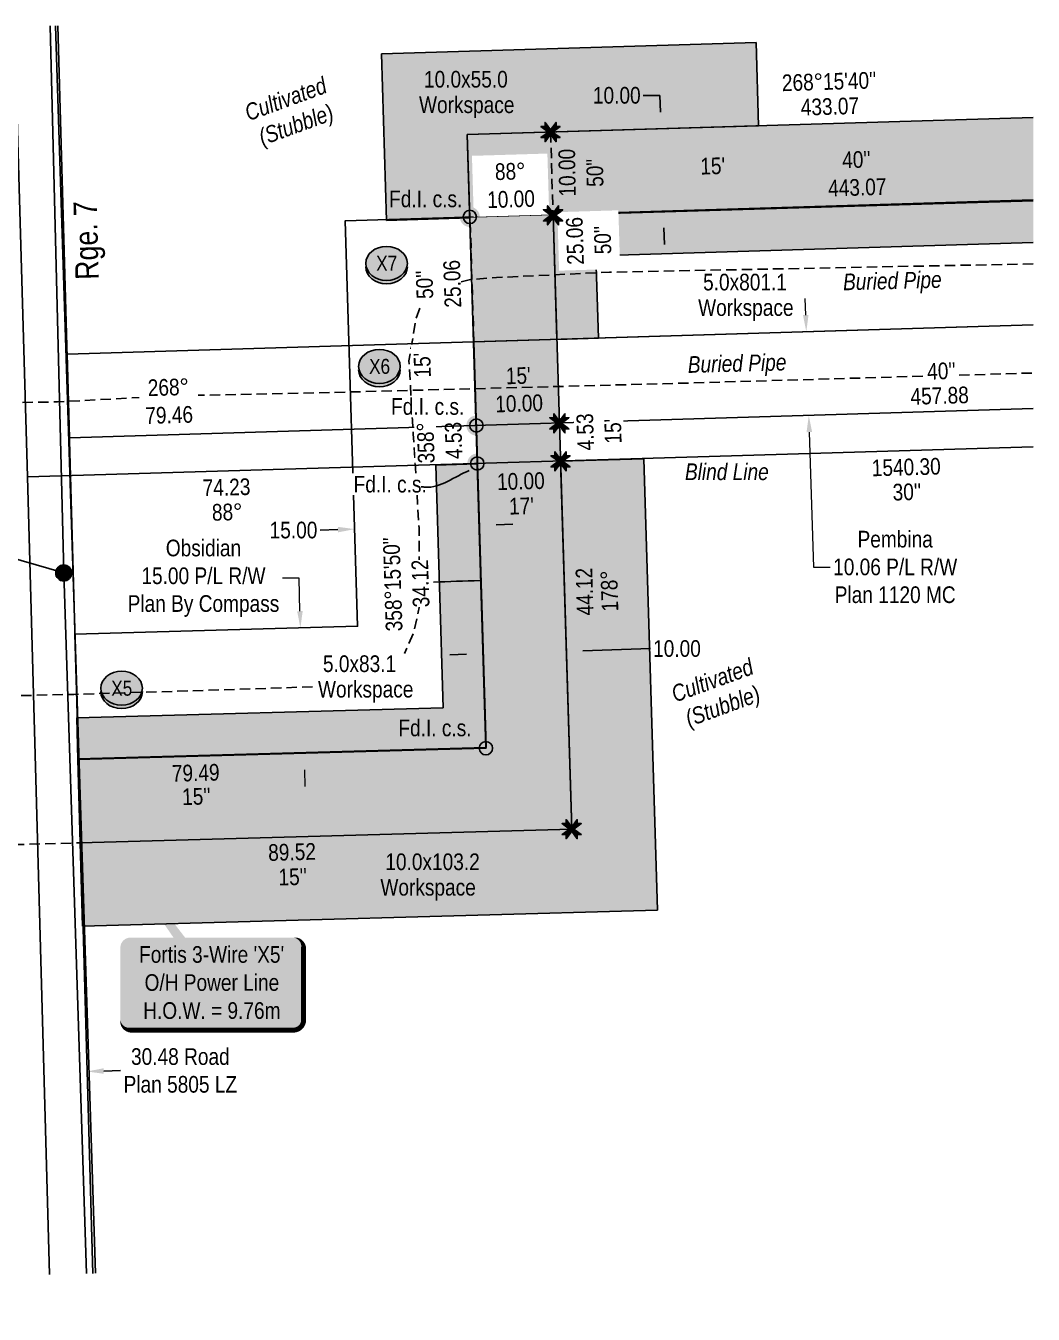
# Model space of a CAD drawing. Extents: x 628501 to 635392, y 5905924 to 5910752.
# Drawn here: x 629441 to 630046, y 5906166 to 5906939 of the extents above; entities that cross this region are included whole.
import ezdxf
from ezdxf.enums import TextEntityAlignment as Align

# ---------------------------------------------------------------- set-up
doc = ezdxf.new("R2010")
doc.units = 0
doc.header["$LTSCALE"] = 5
doc.header["$PDSIZE"] = 0.5
for name, pattern in [('foc-TRAV', [1.875, 1.25, -0.625]), ('POWERLINE5', [7.799999999999997, 2.399999999999999, -0.6, 0.6, -0.6, 0.6, -0.6, 2.399999999999999]), ('UG_PIPE', [1.875, 1.25, -0.625])]:
    doc.linetypes.add(name, pattern=pattern)
doc.layers.get('Defpoints').update_dxf_attribs({"color": 9})
for name, color, linetype in [('AS-FENCE', 48, 'foc-FENCE'), ('AS-PIPE-UG', 44, 'UG_PIPE'), ('AS-PIPE-UG-T', 44, 'Continuous'), ('AS-POWER', 104, 'foc-POWER'), ('AS-POWER-EXISTING', 72, 'POWERLINE5'), ('AS-POWER-T', 104, 'Continuous'), ('C-RW', 13, 'Continuous'), ('D-TXT', 6, 'Continuous'), ('F-RW', 190, 'Continuous'), ('L-BD', 7, 'Continuous'), ('L-BD1', 253, 'Continuous'), ('L-MON', 1, 'Continuous'), ('L-SEC', 7, 'Continuous'), ('L-TITLEDB', 4, 'Continuous'), ('L-TITLEDB-T', 4, 'Continuous'), ('P-CROSSINGS', 250, 'Continuous'), ('P-PROPOSED', 10, 'Continuous'), ('P-PROPOSED-H', 21, 'Continuous'), ('P-TEMP-H', 41, 'Continuous'), ('P-TEMP_WORKSPACE', 46, 'Continuous'), ('P-TRAV', 4, 'foc-TRAV'), ('P-TXT', 4, 'Continuous')]:
    doc.layers.add(name, color=color, linetype=linetype)
for name, color, linetype, lineweight in [('C-RW-T', 13, 'Continuous', 9), ('F-RW-T', 190, 'Continuous', 9), ('P-TEMP-T', 46, 'Continuous', 18), ('T-TEXT', 48, 'Continuous', 18)]:
    doc.layers.add(name, color=color, linetype=linetype, lineweight=lineweight)
doc.styles.add('80', font='ARIALN.TTF', dxfattribs={"height": 10})
doc.styles.add('80CG', font='ARIALN.TTF', dxfattribs={"height": 10})
doc.styles.add('80L', font='ARIALN.TTF', dxfattribs={"height": 10})
doc.styles.add('80LS', font='ARIALNI.TTF', dxfattribs={"height": 10})
doc.styles.add('Crossing', font='ARIALN.TTF', dxfattribs={"height": 10})
doc.styles.add('foc-LtypeFont', font='ARIALN.TTF', dxfattribs={"height": 7.349999999999999})
doc.linetypes.add('foc-FENCE', pattern='A,10,-1,["X",foc-LtypeFont,S=0.2,R=0,X=-0.625,Y=-0.75],-1.239999999999999', length=12.24)
doc.linetypes.add('foc-POWER', pattern='A,6,-1,["P",foc-LtypeFont,S=0.2,R=0,X=-0.625,Y=-0.75],-1.239999999999999,4', length=12.24)
doc.linetypes.add('foc-POWER_BURIED', pattern='A,10,-1,["P",foc-LtypeFont,S=0.2,R=0,X=-0.425,Y=-0.75],-2', length=13)
doc.dimstyles.new('Compass 5 000', dxfattribs={"dimscale": 5, "dimtxt": 9, "dimasz": 2, "dimexe": 0.2, "dimexo": 0.0625, "dimgap": 0.5, "dimtad": 0, "dimtih": 1, "dimtoh": 1, "dimzin": 0, "dimdsep": 46, "dimtxsty": '80CG', "dimcen": 0.1, "dimse1": 1, "dimse2": 1, "dimclrd": 256, "dimclrt": 256, "dimaunit": 1, "dimadec": 4, "dimazin": 0, "dimtfac": 0.06, "dimtofl": 0, "dimtmove": 0, "dimatfit": 1, "dimfxl": 0.2, "dimtolj": 1, "dimtzin": 0, "dimlwd": -1, "dimarcsym": 0})

# ---------------------------------------------------------------- blocks, each defined once
blk = doc.blocks.new('POWERPOLE')
h = blk.add_hatch(color=255)
edge = h.paths.add_edge_path()
edge.add_arc((0, 0), 0.9600000000000002, 0, 360)
at = {"linetype": 'Continuous'}
for p, q in [((0.678822509938982, -0.678822509938982), (-0.678822509938982, 0.678822509938982)), ((-0.678822509938982, -0.678822509938982), (0.678822509938982, 0.678822509938982))]:
    blk.add_line(p, q, dxfattribs=at)
blk.add_circle((0, 0), 0.9600000000000002, dxfattribs=at)
blk = doc.blocks.new('*D434')
at = {"layer": 'Defpoints', "color": 0, "transparency": 16777216}
for p in [(629713.1657816985, 5906639.31387277), (629638.57080268, 5906625.599956161), (629713.5124483003, 5906627.870182342)]:
    blk.add_point(p, dxfattribs=at)
at = {"layer": 'P-TXT', "transparency": 16777216}
for p, q in [((629628.2287213283, 5906636.740852969), (629617.4852414231, 5906636.415398021)), ((629723.1611964485, 5906639.616666391), (629733.1566111984, 5906639.919460013))]:
    blk.add_line(p, q, dxfattribs=at)
for points in [[(629628.1782557248, 5906638.406755427), (629628.2791869319, 5906635.07495051), (629638.2241360783, 5906637.04364659)], [(629723.110730845, 5906641.28256885), (629723.2116620521, 5906637.950763932), (629713.1657816985, 5906639.31387277)]]:
    blk.add_solid(points, dxfattribs=at)
at = {"layer": 'P-TXT', "transparency": 16777216, "insert": (629601.5473150931, 5906636.41539802), "char_height": 10, "attachment_point": 5, "style": '80CG'}
blk.add_mtext('\\A1;15.00', dxfattribs=at)
blk = doc.blocks.new('TEMP')
h = blk.add_hatch(color=255)
h.dxf.hatch_style = 1
h.paths.add_polyline_path([(-5.274161e-10, 0.2514284397220763), (-0.6656854269836912, 1.152061669657268), (-0.6656854269836914, 0.6656854303339061), (-1.152061663105632, 0.6656854303339061), (-0.2514284404497629, 5.273253e-10), (-1.152061661774314, -0.665685419564579), (-0.6656854224511335, -0.6656854195645793), (-0.6656854224511335, -1.152061655686338), (-5.273251e-10, -0.2514284436956587), (0.6656854183820542, -1.152061663420681), (0.6656854183820542, -0.6656854208922597), (1.152061656810019, -0.6656854053035205), (0.2514284429676993, 5.273253e-10), (1.152061671303363, 0.6656854258011663), (0.6656854287749412, 0.6656854258011663), (0.6656854131859291, 1.15206166422904)])
h.paths.add_polyline_path([(0.5656854229146121, 0.8485281473411305), (0.5656854319800914, 0.5656854258011663), (0.8485281444547581, 0.5656854258011663), (0.0831890339399251, 0), (0.8485281399220186, -0.5656854150320215), (0.5656854183820542, -0.5656854240973189), (0.5656854183820542, -0.8485281365719859), (0, -0.08318903609469999), (-0.5656854224511337, -0.8485281320390644), (-0.5656854224511337, -0.5656854195645792), (-0.8485281349258001, -0.5656854195645794), (-0.0831890328488955, 0), (-0.8485281394583584, 0.5656854303339058), (-0.5656854269836913, 0.5656854303339061), (-0.5656854269836913, 0.8485281428085727), (0, 0.0831890306941206)], flags=16)
h = blk.add_hatch(color=1)
h.dxf.hatch_style = 1
h.paths.add_polyline_path([(0, 0.0831890306941205), (-0.5656854269836911, 0.8485281428085727), (-0.5656854269836912, 0.5656854303339061), (-0.8485281394583578, 0.5656854303339061), (-0.0831890328488953, -1e-16), (-0.8485281349258001, -0.5656854195645793), (-0.5656854224511337, -0.5656854195645793), (-0.5656854224511337, -0.848528132039064), (0, -0.08318903609469999), (0.5656854183820542, -0.8485281365719856), (0.5656854183820542, -0.5656854240973191), (0.8485281399220184, -0.5656854150320213), (0.0831890339399251, -1e-16), (0.8485281444547581, 0.5656854258011663), (0.5656854319800914, 0.5656854258011663), (0.5656854229146121, 0.8485281473411308)])
at = {"color": 1}
for p, q in [((-0.0831890328488953, 0), (0.0831890339399252, 0)), ((0, 0.0831890306941205), (0, -0.08318903609469999))]:
    blk.add_line(p, q, dxfattribs=at)
at = {"color": 255, "flags": 128}
blk.add_lwpolyline([(-0.251428440449763, 5.27325e-10), (-1.152061663105632, 0.6656854303339061), (-0.6656854269836914, 0.6656854303339061), (-0.6656854269836914, 1.152061669657268), (-5.274159999999999e-10, 0.2514284397220763), (0.6656854131859291, 1.15206166422904), (0.6656854287749412, 0.6656854258011663), (1.152061671303363, 0.6656854258011663), (0.2514284429676991, 5.27325e-10), (1.152061656810019, -0.6656854053035204), (0.6656854183820542, -0.6656854208922596), (0.6656854183820542, -1.152061663420681), (-5.27325e-10, -0.2514284436956586), (-0.6656854224511335, -1.152061655686338), (-0.6656854224511335, -0.6656854195645793), (-1.152061661774314, -0.6656854195645793)], close=True, dxfattribs=at)
at = {"color": 1, "flags": 128}
blk.add_lwpolyline([(-0.0831890328488953, 0), (-0.8485281394583578, 0.5656854303339061), (-0.5656854269836913, 0.5656854303339061), (-0.5656854269836913, 0.8485281428085727), (0, 0.0831890306941205), (0.5656854229146121, 0.8485281473411305), (0.5656854319800914, 0.5656854258011663), (0.8485281444547581, 0.5656854258011663), (0.0831890339399252, 0), (0.8485281399220184, -0.5656854150320214), (0.5656854183820542, -0.5656854240973189), (0.5656854183820542, -0.8485281365719856), (0, -0.08318903609469999), (-0.5656854224511335, -0.848528132039064), (-0.5656854224511335, -0.5656854195645792), (-0.8485281349258001, -0.5656854195645792)], close=True, dxfattribs=at)
blk = doc.blocks.new('fdia')
at = {"color": 255, "const_width": 1}
blk.add_lwpolyline([(-0.5, 0, 1), (0.5, 0, 1)], format="xyb", close=True, dxfattribs=at)
blk = doc.blocks.new('Fdiaa')
blk.add_blockref('fdia', (0, 0))
blk = doc.blocks.new('fdib')
at = {"color": 1, "const_width": 1.6}
blk.add_lwpolyline([(-0.3999999999996362, 0, 0.9999999999999998), (0.3999999999996362, 0, 1)], format="xyb", close=True, dxfattribs=at)
at = {"color": 1}
blk.add_circle((0, 0), 0.8, dxfattribs=at)
blk = doc.blocks.new('Fdibb')
blk.add_blockref('fdib', (0, 0))
blk = doc.blocks.new('fdicc')
for name in ['Fdibb', 'Fdiaa']:
    blk.add_blockref(name, (0, 0))
blk = doc.blocks.new('FDI')
blk.add_blockref('fdicc', (0, 0))
blk = doc.blocks.new('xing2')
h = blk.add_hatch(color=50)
h.dxf.hatch_style = 1
edge = h.paths.add_edge_path()
edge.add_ellipse((0, 0), major_axis=(-12.5, 0), ratio=0.8162973455633619, start_angle=0, end_angle=360)
h = blk.add_hatch(color=250)
h.dxf.hatch_style = 1
edge = h.paths.add_edge_path()
edge.add_ellipse((0, -2.047489049626165), major_axis=(-12.5, 0), ratio=0.8162973455633619, start_angle=0, end_angle=180)
edge.add_line((12.5, -2.047489049626165), (12.5, 0))
edge.add_ellipse((0, 0), major_axis=(-12.5, 0), ratio=0.8162973455633619, start_angle=0, end_angle=180, ccw=False)
edge.add_line((-12.5, 0), (-12.5, -2.047489049626165))
at = {"color": 250}
blk.add_ellipse((0, 0), major_axis=(-12.5, 0), ratio=0.8162973455633619, dxfattribs=at)
blk.add_ellipse((0, -2.047489049626165), major_axis=(-12.5, 0), ratio=0.8162973455633619, start_param=0, end_param=3.141592653589793, dxfattribs=at)
at = {"color": 250, "style": 'Crossing'}
blk.add_attdef('CROSSING', text='', height=9, dxfattribs=at).set_placement((0.08916442567715421, 0.0199513138486509), align=Align.MIDDLE_CENTER)
at = {"color": 250, "style": 'Crossing', "flags": 1}
for tag, p in [('OWNER', (0.08916442567715421, -12.49201765665748)), ('DESCRIPTION', (0.08916442567715421, -25.770021277247)), ('LOCATION', (0.08916442567715421, -39.30337514164421)), ('DWG_REF', (0.08916442567715421, -52.83672900604233))]:
    blk.add_attdef(tag, text='', height=9, dxfattribs=at).set_placement(p, align=Align.MIDDLE_CENTER)
blk = doc.blocks.new('*D593')
at = {"layer": 'Defpoints', "color": 0, "transparency": 16777216}
for p in [(629475.6965782394, 5906381.620262224), (629323.4041477406, 5906377.386072306), (629325.3538832352, 5906307.259327141)]:
    blk.add_point(p, dxfattribs=at)
at = {"layer": 'L-TITLEDB-T', "transparency": 16777216}
for p, q in [((629487.6424509331, 5906311.771439889), (629497.6385881373, 5906312.049362719)), ((629315.3577460363, 5906306.98140431), (629305.3616088373, 5906306.70348148))]:
    blk.add_line(p, q, dxfattribs=at)
for points in [[(629487.5961304613, 5906313.437462755), (629487.6887714048, 5906310.105417022), (629477.6463137341, 5906311.493517058)], [(629315.3114255645, 5906308.647427177), (629315.4040665079, 5906305.315381443), (629325.3538832352, 5906307.259327141)]]:
    blk.add_solid(points, dxfattribs=at)
at = {"layer": 'L-TITLEDB-T', "transparency": 16777216, "insert": (629533.637906009, 5906312.049362719), "char_height": 10, "attachment_point": 5, "style": '80CG'}
blk.add_mtext('\\A1;30.48 Road \\PPlan 5805 LZ', dxfattribs=at)
blk = doc.blocks.new('*U596')
h = blk.add_hatch(color=255)
edge = h.paths.add_edge_path()
edge.add_line((-48.99999999999999, -28.5), (48.99999999999999, -28.5))
edge.add_arc((48.99999999999999, -22.5), 6, 270, 360)
edge.add_line((54.99999999999999, -22.5), (54.99999999999999, 21))
edge.add_arc((48.99999999999999, 21), 6, 0, 90)
edge.add_line((48.99999999999999, 27), (-48.99999999999999, 27))
edge.add_arc((-48.99999999999999, 21), 6, 90, 180)
edge.add_line((-54.99999999999999, 21), (-54.99999999999999, -22.5))
edge.add_arc((-48.99999999999999, -22.5), 6, 180, 270)
at = {"color": 104, "flags": 128}
blk.add_lwpolyline([(-79.27378056917763, 108.7814080775707, 0, 7.5, 0), (-3.398394867633905e-15, 0, 0, 0, 0)], format="xyseb", dxfattribs=at)
blk.add_lwpolyline([(-48.99999999999999, -28.5, 3, 3, 0), (48.99999999999999, -28.5, 3, 3, 0.414213562373095), (54.99999999999999, -22.5, 3, 3, 0), (54.99999999999999, 21, 3, 0, 0.414213562373095), (48.99999999999999, 27, 0, 0, 0), (-48.99999999999999, 27, 0, 0, 0.414213562373095), (-54.99999999999999, 21, 0, 0, 0), (-54.99999999999999, -22.5, 0, 3, 0.414213562373095)], format="xyseb", close=True, dxfattribs=at)
at = {"color": 104, "style": '80'}
blk.add_attdef('ENTER_TEXT_001', (-26.84515688949523, -4.918144611186903), '', height=10, dxfattribs=at)
blk = doc.blocks.new('*D597')
at = {"layer": 'C-RW-T', "transparency": 16777216}
for p, q in [((629604.8714414118, 5906607.538013602), (629594.8714414119, 5906607.538013602)), ((629605.4206685598, 5906587.783789448), (629604.8714414118, 5906607.538013602)), ((629608.0698909498, 5906492.498381358), (629608.3478137819, 5906482.50224416))]:
    blk.add_line(p, q, dxfattribs=at)
for points in [[(629607.0866914263, 5906587.830109919), (629603.7546456933, 5906587.737468976), (629605.698591392, 5906577.787652249)], [(629609.7359138163, 5906492.54470183), (629606.4038680834, 5906492.452060886), (629607.7919681176, 5906502.494518557)]]:
    blk.add_solid(points, dxfattribs=at)
at = {"layer": 'Defpoints', "color": 0, "transparency": 16777216}
for p in [(629605.698591392, 5906577.787652249), (629614.1521116057, 5906578.022685665), (629616.2454883313, 5906502.729551973)]:
    blk.add_point(p, dxfattribs=at)
at = {"layer": 'C-RW-T', "transparency": 16777216, "insert": (629547.5078670594, 5906607.538013601), "char_height": 10, "attachment_point": 5, "style": '80CG'}
blk.add_mtext('\\A1;Obsidian\\P15.00 P/L R/W\\PPlan By Compass', dxfattribs=at)
blk = doc.blocks.new('*D598')
at = {"layer": 'Defpoints', "color": 0, "transparency": 16777216}
for p in [(629822.1540131982, 5906877.364680323), (629836.0231473277, 5906877.785851092), (629837.52416015, 5906828.357567708)]:
    blk.add_point(p, dxfattribs=at)
at = {"layer": 'P-TXT', "transparency": 16777216}
for p, q in [((629821.5469432806, 5906897.355464861), (629811.5469432806, 5906897.355464861)), ((629821.8504782396, 5906887.360072588), (629821.5469432806, 5906897.355464861)), ((629823.958560979, 5906817.941004674), (629824.2620959376, 5906807.945612409))]:
    blk.add_line(p, q, dxfattribs=at)
for points in [[(629823.5163769503, 5906887.410661748), (629820.1845795288, 5906887.309483428), (629822.1540131982, 5906877.364680323)], [(629825.6244596897, 5906817.991593834), (629822.2926622682, 5906817.890415514), (629823.6550260204, 5906827.936396939)]]:
    blk.add_solid(points, dxfattribs=at)
at = {"layer": 'P-TXT', "transparency": 16777216, "insert": (629795.6090169514, 5906897.355464862), "char_height": 10, "attachment_point": 5, "style": '80CG'}
blk.add_mtext('\\A1;10.00', dxfattribs=at)
blk = doc.blocks.new('*D599')
at = {"layer": 'Defpoints', "color": 0, "transparency": 16777216}
for p in [(629765.3047140231, 5906563.77421179), (629716.0837867733, 5906537.834983229), (629766.0451238791, 5906539.349510073)]:
    blk.add_point(p, dxfattribs=at)
at = {"layer": 'P-TXT', "transparency": 16777216}
for p, q in [((629705.3479684391, 5906561.956684359), (629695.352559961, 5906561.653683772)), ((629775.3001225012, 5906564.077212377), (629815.7992004195, 5906565.304900509))]:
    blk.add_line(p, q, dxfattribs=at)
for points in [[(629705.2974683413, 5906563.622585773), (629705.3984685369, 5906560.290782946), (629715.3433769173, 5906562.259684946)], [(629775.2496224034, 5906565.74311379), (629775.350622599, 5906562.411310963), (629765.3047140231, 5906563.77421179)]]:
    blk.add_solid(points, dxfattribs=at)
at = {"layer": 'P-TXT', "transparency": 16777216, "insert": (629831.7371267495, 5906565.30490051), "char_height": 10, "attachment_point": 5, "style": '80CG'}
blk.add_mtext('\\A1;10.00', dxfattribs=at)
blk = doc.blocks.new('*D600')
at = {"layer": 'Defpoints', "color": 0, "transparency": 16777216}
for p in [(629926.23635367, 5906756.034556059), (629927.7589180662, 5906705.773692399), (629910.8910526165, 5906705.262710107)]:
    blk.add_point(p, dxfattribs=at)
at = {"layer": 'F-RW-T', "transparency": 16777216}
for p, q in [((629909.0656947243, 5906765.51898852), (629908.7629012282, 5906775.514403274)), ((629911.1938461127, 5906695.267295353), (629913.6474169481, 5906614.273289739)), ((629913.6474169481, 5906614.273289739), (629923.6474169482, 5906614.273289739))]:
    blk.add_line(p, q, dxfattribs=at)
for points in [[(629910.7315971833, 5906765.569454102), (629907.3997922655, 5906765.468522937), (629909.3684882205, 5906755.523573766)], [(629912.8597485716, 5906695.317760935), (629909.5279436539, 5906695.21682977), (629910.8910526165, 5906705.262710107)]]:
    blk.add_solid(points, dxfattribs=at)
at = {"layer": 'F-RW-T', "transparency": 16777216, "insert": (629962.7333651072, 5906614.27328974), "char_height": 10, "attachment_point": 5, "style": '80CG'}
blk.add_mtext('\\A1;Pembina\\P10.06 P/L R/W\\PPlan 1120 MC', dxfattribs=at)
blk = doc.blocks.new('FH WS LABEL')
at = {"layer": 'P-TEMP-T', "style": '80'}
for tag, p in [('SIZE_001', (-25.49454297407913, 3.378328656469833)), ('Workspace_001', (-28.47885402455662, -11.92539550503736))]:
    blk.add_attdef(tag, p, '', height=10, dxfattribs=at)

msp = doc.modelspace()

# ---------------------------------------------------------------- hatches: boundary and pattern name
at = {"layer": 'P-PROPOSED-H'}
h = msp.add_hatch(color=256, dxfattribs=at)
h.dxf.hatch_style = 1
h.paths.add_polyline_path([(630045.604532067, 5906884.150311362), (629705.8983114754, 5906873.834286648), (629717.0628383268, 5906505.53794946), (629472.1623404098, 5906498.715929809), (629473.5522886363, 5906448.750971644), (629768.5424259336, 5906456.968302887), (629757.3740944597, 5906825.390147338), (630045.604532067, 5906834.142981809)])
at = {"layer": 'P-TEMP-H'}
h = msp.add_hatch(color=256, dxfattribs=at)
h.dxf.hatch_style = 1
h.paths.add_polyline_path([(629879.248180709, 5906929.105816343), (629654.4225284938, 5906922.278425956), (629657.4515012187, 5906822.35842262), (629707.4128383241, 5906823.872949469), (629705.8983114766, 5906873.834286646), (629880.7653785733, 5906879.144560271)])
h = msp.add_hatch(color=256, dxfattribs=at)
h.dxf.hatch_style = 1
h.paths.add_polyline_path([(630045.604532067, 5906809.139317029), (630045.604532067, 5906834.142981807), (629757.3740944597, 5906825.39014734), (629759.6346894723, 5906750.817451686), (629784.6153580238, 5906751.574715099), (629783.1119859512, 5906801.168077683)])
h = msp.add_hatch(color=256, dxfattribs=at)
h.dxf.hatch_style = 1
h.paths.add_polyline_path([(629711.8879559452, 5906676.24739841), (629717.0628383268, 5906505.537949458), (629472.1623404094, 5906498.715929811), (629471.4664219234, 5906523.698382585), (629691.3230445234, 5906529.822772747), (629686.9072873921, 5906675.490134991)])
h = msp.add_hatch(color=256, dxfattribs=at)
h.dxf.hatch_style = 1
h.paths.add_polyline_path([(629473.552288637, 5906448.750971646), (629768.5424259336, 5906456.968302889), (629761.8500274298, 5906677.73769949), (629811.8113645342, 5906679.252226332), (629820.0220135398, 5906408.398656319), (629474.9441256098, 5906398.786066082)])

# ---------------------------------------------------------------- linework, layer by layer
at = {"layer": 'AS-FENCE', "flags": 128}
msp.add_lwpolyline([(629458.7213977103, 5906939.162869842), (629477.4239682215, 5906352.881516065), (629482.6675933185, 5906190.359535888)], dxfattribs=at)
at = {"layer": 'AS-PIPE-UG', "flags": 128}
for points in [[(630045.604532067, 5906796.240489113), (629791.3239682235, 5906791.261516086), (629723.4339682215, 5906788.02151609), (629707.8039682214, 5906786.836516073), (629687.95396822, 5906781.866516087), (629678.6889682234, 5906773.421516094), (629675.0539682236, 5906763.221516088), (629670.8639682203, 5906738.036516088), (629673.3989682236, 5906694.326516102), (629676.9689682228, 5906637.80151608), (629677.2539682203, 5906590.906516087), (629673.8939682231, 5906575.381516086), (629668.1710366872, 5906562.396685009)], [(629204.5503751127, 5906708.356061806), (629349.4789682219, 5906711.646516061), (629459.9339682192, 5906713.401516091), (629529.5439682213, 5906717.086516081), (629614.8889682194, 5906718.826516048), (629823.2589682174, 5906724.291516047), (630045.604532067, 5906730.752076814)], [(629613.007451326, 5906542.39340849), (629568.768968222, 5906540.871516074), (629469.7889682229, 5906537.851516074), (629315.6839682215, 5906534.31651609), (629154.5639682218, 5906528.501516091), (629021.9539682197, 5906523.196516096), (628898.4539682232, 5906519.796516097), (628810.7389682197, 5906512.826516081), (628789.3289682234, 5906507.491516086), (628774.2139682232, 5906501.296516085), (628763.0239682231, 5906493.466516072), (628739.7539682231, 5906469.406516101), (628662.308968224, 5906387.396516101), (628644.6839682198, 5906366.12651607), (628628.1539682236, 5906340.13151609), (628613.7589682234, 5906311.826516092), (628600.5389682197, 5906272.981516088), (628595.2339682215, 5906215.536516098), (628595.981407239, 5906165.785855925)]]:
    msp.add_lwpolyline(points, dxfattribs=at)
at = {"layer": 'AS-POWER', "flags": 128}
msp.add_lwpolyline([(629477.2134184432, 5906190.208378522), (629463.6089682203, 5906610.71151605), (629455.5635680475, 5906939.162869842)], dxfattribs=at)
at = {"layer": 'AS-POWER', "linetype": 'foc-POWER_BURIED', "flags": 128}
msp.add_lwpolyline([(628524.3012904221, 5906630.730165348), (628774.3839682216, 5906640.631516079), (629295.9639682192, 5906659.186516094), (629463.6089682203, 5906610.71151605)], dxfattribs=at)
at = {"layer": 'C-RW', "flags": 128}
for points in [[(630045.604532067, 5906759.650604905), (629709.8285258872, 5906749.478861826), (629717.207838327, 5906505.882949439), (629472.4309144468, 5906499.07741104), (629470.3471595567, 5906574.02447327), (629639.9903108743, 5906578.74106571), (629632.6166549436, 5906822.150252953), (630045.604532067, 5906834.660998927)], [(630045.604532067, 5906759.650604907), (629709.8285258872, 5906749.478861828), (629717.207838327, 5906505.882949442), (629472.4309144468, 5906499.077411043), (629470.3471595567, 5906574.02447327), (629639.9903108743, 5906578.741065713), (629632.6166549432, 5906822.150252956), (630045.604532067, 5906834.66099893)]]:
    msp.add_lwpolyline(points, dxfattribs=at)
at = {"layer": 'F-RW', "flags": 128}
msp.add_lwpolyline([(630045.604532067, 5906759.650604916), (629465.6359209389, 5906742.081476692), (629467.0600076362, 5906691.817629826), (630045.604532067, 5906709.343617846)], dxfattribs=at)
at = {"layer": 'L-SEC'}
for p, q in [((629441.822448915, 5906668.361961074), (629434.1500562296, 5906939.162869842)), ((629441.822448915, 5906668.361961074), (630045.604532067, 5906686.371964785)), ((629455.1335911902, 5906189.596456707), (629441.822448915, 5906668.361961074))]:
    msp.add_line(p, q, dxfattribs=at)
at = {"layer": 'L-TITLEDB', "flags": 128}
for points in [[(629467.7091384445, 5906668.906235664), (629460.0521662696, 5906939.162869842)], [(629481.0154776003, 5906190.313749047), (629467.7113987216, 5906668.825705988)]]:
    msp.add_lwpolyline(points, dxfattribs=at)
at = {"layer": 'P-PROPOSED', "flags": 128}
msp.add_lwpolyline([(630045.604532067, 5906884.150311362), (629705.8983114754, 5906873.834286648), (629717.0628383268, 5906505.53794946), (629472.1623404098, 5906498.715929809), (629473.5522886363, 5906448.750971644), (629768.5424259336, 5906456.968302887), (629757.3740944597, 5906825.390147338), (630045.604532067, 5906834.142981809)], dxfattribs=at)
at = {"layer": 'P-TEMP_WORKSPACE'}
for points in [[(629879.248180709, 5906929.105816343), (629654.4225284938, 5906922.278425956), (629657.4515012187, 5906822.35842262), (629707.4128383241, 5906823.872949469), (629705.8983114766, 5906873.834286646), (629880.7653785733, 5906879.144560271), (629879.248180709, 5906929.105816343)], [(630045.604532067, 5906809.139317029), (629783.1119859512, 5906801.168077683), (629784.6153580238, 5906751.574715099), (629759.6346894723, 5906750.817451686), (629757.3740944597, 5906825.39014734), (630045.604532067, 5906834.142981807)]]:
    msp.add_lwpolyline(points, dxfattribs=at)
for points in [[(629711.8879559452, 5906676.24739841), (629717.0628383268, 5906505.537949458), (629472.1623404094, 5906498.715929811), (629471.4664219234, 5906523.698382585), (629691.3230445234, 5906529.822772747), (629686.9072873921, 5906675.490134991)], [(629473.552288637, 5906448.750971646), (629768.5424259336, 5906456.968302889), (629761.8500274298, 5906677.73769949), (629811.8113645342, 5906679.252226332), (629820.0220135398, 5906408.398656319), (629474.9441256098, 5906398.786066082)]]:
    msp.add_lwpolyline(points, close=True, dxfattribs=at)
at = {"layer": 'P-TRAV'}
for p, q in [((629755.8595676123, 5906875.351484515), (629757.3740944597, 5906825.390147338)), ((629709.8285258872, 5906749.478861826), (629707.5583005643, 5906824.420479134))]:
    msp.add_line(p, q, dxfattribs=at)
at = {"layer": 'P-TRAV', "flags": 128}
msp.add_lwpolyline([(629321.2592564083, 5906444.50865254), (629473.5522886363, 5906448.750971644)], dxfattribs=at)

# ---------------------------------------------------------------- block references
at = {"layer": 'AS-POWER-EXISTING', "xscale": 4.998401599999982, "yscale": 4.998401599999982, "zscale": 4.998401599999982}
msp.add_blockref('POWERPOLE', (629463.6089682203, 5906610.71151605), dxfattribs=at)
at = {"layer": 'AS-POWER-T'}
ref = msp.add_blockref('*U596', (629552.6209008425, 5906364.834830694), dxfattribs=dict(at, xscale=0.99968575, yscale=0.99968575, zscale=0.99968575))
ref.add_attrib('ENTER_TEXT_001', "Fortis 3-Wire 'X5'", (629508.8658966483, 5906376.739910538), dxfattribs={"layer": '0', "color": 104, "height": 9.996857499999985, "style": '80'})
ref.add_attrib('ENTER_TEXT_002', 'O/H Power Line', (629512.1629502644, 5906359.901183763), dxfattribs={"layer": '0', "color": 104, "height": 9.996857499999985, "style": '80'})
ref.add_attrib('ENTER_TEXT_003', 'H.O.W. = 9.76m', (629511.3344248986, 5906343.062456987), dxfattribs={"layer": '0', "color": 104, "height": 9.996857499999985, "style": '80'})
at = {"layer": 'L-MON', "color": 6, "xscale": 4.99842874999999, "yscale": 4.99842874999999, "zscale": 4.99842874999999}
for name, p in [('TEMP', (629755.8595676123, 5906875.351484515)), ('FDI', (629717.0628383268, 5906505.53794946)), ('TEMP', (629768.5424259336, 5906456.968302887))]:
    msp.add_blockref(name, p, dxfattribs=at)
at = {"layer": 'P-CROSSINGS', "xscale": 0.99968575, "yscale": 0.99968575, "zscale": 0.99968575}
for p, values in [((629657.3922569226, 5906796.557415386), {'CROSSING': 'X7'}), ((629653.1455381884, 5906734.720318835), {'CROSSING': 'X6'}), ((629498.3653932487, 5906541.538114791), {'CROSSING': 'X5'})]:
    msp.add_blockref('xing2', p, dxfattribs=at).add_auto_attribs(values)
at = {"layer": 'P-TEMP-T', "xscale": 0.99968575, "yscale": 0.99968575, "zscale": 0.99968575}
for p, values in [((629705.3706967109, 5906898.69451893), {'SIZE_001': '10.0x55.0', 'Workspace_001': 'Workspace'}), ((629872.9198865789, 5906776.940771246), {'SIZE_001': '5.0x801.1', 'Workspace_001': 'Workspace'}), ((629644.7182800345, 5906547.887380786), {'SIZE_001': '5.0x83.1', 'Workspace_001': 'Workspace'}), ((629682.1841270943, 5906428.989852494), {'SIZE_001': '10.0x103.2', 'Workspace_001': 'Workspace'})]:
    msp.add_blockref('FH WS LABEL', p, dxfattribs=at).add_auto_attribs(values)

# ---------------------------------------------------------------- texts
at = {"layer": 'AS-PIPE-UG-T', "char_height": 9.996803199999965, "attachment_point": 1, "rotation": 1.5023739899155213, "style": '80L'}
for insert in [(629930.9877546937, 5906790.349970358), (629837.8006138826, 5906740.758434488)]:
    msp.add_mtext_dynamic_manual_height_columns('\\pi0.29888;{\\fArial Narrow|b0|i1|c0|p34;Buried Pipe}', width=59.01700735532879, gutter_width=99.968032, heights=[0], dxfattribs=dict(at, insert=insert))
at = {"layer": 'D-TXT', "color": 3, "insert": (629470.747671101, 5906786.492942405), "char_height": 13.99552447999993, "attachment_point": 1, "rotation": 91.58194210808396, "style": '80L'}
msp.add_mtext_dynamic_manual_height_columns('Rge. 7', width=63.84067808824779, gutter_width=47.4848152, heights=[0], dxfattribs=at)
at = {"layer": 'L-BD', "style": '80L'}
for s, rotation, p in [("15'", 1.735099999999264, (629853.2009266348, 5906854.971776514)), ('79.49', 1.539400079642707, (629542.8476846092, 5906490.770616449)), ("15''", 1.539400079642707, (629543.2303823906, 5906476.530313311))]:
    msp.add_text(s, height=9.996803199999965, rotation=rotation, dxfattribs=at).set_placement(p, align=Align.MIDDLE)
at = {"layer": 'L-BD', "insert": (629939.3123854678, 5906863.845593943), "char_height": 9.996803199999965, "width": 35.3227542896175, "attachment_point": 2, "rotation": 1.7350999999968328, "style": '80L'}
msp.add_mtext("40'' 443.07", dxfattribs=at)
at = {"layer": 'L-BD', "char_height": 9.99366170459434, "attachment_point": 2, "style": '80L', "bg_fill": 1, "box_fill_scale": 1, "bg_fill_color": 21, "bg_fill_transparency": 0}
for s, insert, width, rotation in [("15'\\P10.00", (629736.3247179497, 5906734.160513485), 35.31053718993799, 1.7280999999999833), ('10.00', (629737.895371109, 5906670.823548531), 28.20625804135866, 1.539400079629986), ("17'", (629738.2891320497, 5906655.930199825), 17.48999869645945, 1.5394000000000128)]:
    msp.add_mtext(s, dxfattribs=dict(at, insert=insert, width=width, rotation=rotation))
at = {"layer": 'L-BD1', "style": '80L'}
for s, rotation, p in [("268°15'40''", 1.73939999999476, (629923.0901847174, 5906905.737429701)), ('433.07', 1.73939999999476, (629923.5453440768, 5906890.74905287)), ('44.12', 91.73630000000061, (629776.2105663938, 5906599.459346773)), ('178°', 91.73630000000061, (629791.1989675253, 5906599.913704826)), ('89.52', 1.595600000002506, (629600.679411869, 5906443.260788792)), ("15''", 1.595600000002506, (629601.0969629603, 5906428.271317127))]:
    msp.add_text(s, height=9.99685749999998, rotation=rotation, dxfattribs=at).set_placement(p, align=Align.MIDDLE)
at = {"layer": 'L-MON', "char_height": 9.996857499999985, "attachment_point": 1, "style": '80L'}
for insert in [(629658.9731209306, 5906840.261690211), (629664.5197037307, 5906522.705545443)]:
    msp.add_mtext_dynamic_manual_height_columns('Fd.I. c.s.', width=44.77953272336163, gutter_width=50, heights=[0], dxfattribs=dict(at, insert=insert))
at = {"layer": 'L-SEC', "insert": (629836.548318265, 5906676.456777318), "char_height": 9.996857499999985, "attachment_point": 1, "style": '80L'}
msp.add_mtext_dynamic_manual_height_columns('{\\fArial Narrow|b0|i1|c0|p34;Blind Line}', width=54.86401606607251, gutter_width=50, heights=[0], dxfattribs=at)
at = {"layer": 'P-TXT', "insert": (629761.0638987956, 5906835.85201161), "char_height": 9.996803199999965, "attachment_point": 1, "rotation": 91.08125554928766, "style": '80L'}
msp.add_mtext_dynamic_manual_height_columns('\\pi0.68757;10.00 \\P\\pi6.2179;50"', width=28.24240105137244, gutter_width=49.984016, heights=[0], dxfattribs=at)

# ---------------------------------------------------------------- dimensions: what is measured, and where the dimension line sits
at = {"layer": 'L-TITLEDB-T'}
dim = msp.add_linear_dim(base=(629325.3538832352, 5906307.259327141), p1=(629475.6965782394, 5906381.620262224), p2=(629323.4041477406, 5906377.386072307), angle=181.5925855881587, text='30.48 Road \\PPlan 5805 LZ', dimstyle='Compass 5 000', dxfattribs=at)
dim.commit()
dim.dimension.update_dxf_attribs({"geometry": '*D593', "text_midpoint": (629533.637906009, 5906312.049362719), "dimtype": 161})
at = {"layer": 'P-TXT'}
dim = msp.add_linear_dim(base=(629765.3047140231, 5906563.77421179), p1=(629716.0837867733, 5906537.834983229), p2=(629766.0451238791, 5906539.349510073), angle=1.7363312358842113, text='10.00', dimstyle='Compass 5 000', dxfattribs=at)
dim.commit()
dim.dimension.update_dxf_attribs({"geometry": '*D599', "text_midpoint": (629831.7371267495, 5906565.30490051), "dimtype": 161})

# ---------------------------------------------------------------- leaders
at = {"layer": 'L-BD', "path_type": 1}
msp.add_leader([(629713.4636726059, 5906606.172645409), (629685.5036534508, 5906605.259315395)], dimstyle='Compass 5 000', override={"dimgap": 0.5, "dimtad": 0}, dxfattribs=at)

# ---------------------------------------------------------------- next in the draw order: texts
at = {"layer": 'L-BD', "insert": (629731.4674695979, 5906856.779375986), "char_height": 9.99366170459434, "width": 35.31053718993799, "attachment_point": 2, "rotation": 1.7280999999999833, "style": '80L', "bg_fill": 2}
msp.add_mtext('88°\\P10.00', dxfattribs=at)
at = {"layer": 'L-BD', "style": '80L', "bg_fill": 3, "box_fill_scale": 1, "bg_fill_color": 256, "bg_fill_transparency": 0}
for s, insert, char_height, width, attachment_point, rotation in [("50''\\P25.06 ", (629675.2041104027, 5906783.564361814), 9.996803199999965, 25.92136733174125, 2, 91.82918526666845), ("40''", (629981.771558746, 5906736.694870614), 9.99366170459434, 16.65832971422164, 1, 1.7280999999999833), ('268°\\P79.46', (629526.2556708701, 5906727.198544405), 9.99366170459434, 35.31053718993799, 2, 1.7280999999999833), ('457.88', (629989.262750585, 5906722.1615374), 9.99366170459434, 35.31053718993799, 2, 1.728099999999983), ('74.23', (629561.2153652505, 5906667.189591846), 9.99366170459434, 28.20625804135866, 2, 1.539400079629986), ("30''", (629969.6223777982, 5906664.389599356), 9.99366170459434, 56.99122192628981, 2, 1.5394000000000128), ('88°', (629561.6091261911, 5906652.296243152), 9.99366170459434, 17.48999869645945, 2, 1.5394000000000128)]:
    msp.add_mtext(s, dxfattribs=dict(at, insert=insert, char_height=char_height, width=width, attachment_point=attachment_point, rotation=rotation))
at = {"layer": 'L-BD', "insert": (629673.8345278727, 5906735.319744701), "char_height": 9.996803199999965, "width": 21.87335999489212, "attachment_point": 2, "rotation": 91.82948527863545, "line_spacing_factor": 0.9, "style": '80L', "bg_fill": 3, "box_fill_scale": 1.15, "bg_fill_color": 256, "bg_fill_true_color": 256, "bg_fill_transparency": 0}
msp.add_mtext("15'", dxfattribs=at)
at = {"layer": 'L-BD', "char_height": 9.996803199999965, "attachment_point": 2, "style": '80L', "bg_fill": 3, "box_fill_scale": 1.15, "bg_fill_color": 256, "bg_fill_true_color": 256, "bg_fill_transparency": 0}
for s, insert, width, rotation in [('4.53', (629692.6567873614, 5906690.0589816), 10.9145402227393, 91.82918526666845), ('358°15\'50" 34.12', (629656.0987839809, 5906603.70404554), 25.29268393945814, 91.82918526666846)]:
    msp.add_mtext(s, dxfattribs=dict(at, insert=insert, width=width, rotation=rotation))
at = {"layer": 'L-BD1', "insert": (629765.4639772708, 5906809.878099661), "char_height": 9.99685749999998, "width": 25.13637665002197, "attachment_point": 2, "rotation": 91.73660000000001, "style": '80L', "bg_fill": 2}
msp.add_mtext("25.06\\P50'' ", dxfattribs=at)
at = {"layer": 'L-BD1', "insert": (629771.6560116739, 5906695.191416404), "char_height": 9.99685749999998, "width": 25.73547690976162, "attachment_point": 2, "rotation": 91.7363, "style": '80L', "bg_fill": 3, "box_fill_scale": 1.15, "bg_fill_color": 256, "bg_fill_true_color": 256, "bg_fill_transparency": 0}
msp.add_mtext("4.53\\P15' ", dxfattribs=at)
at = {"layer": 'L-MON', "insert": (629637.6316025627, 5906669.013547881), "char_height": 9.996857499999985, "attachment_point": 1, "style": '80L', "bg_fill": 3, "box_fill_scale": 1.15, "bg_fill_color": 256, "bg_fill_true_color": 256, "bg_fill_transparency": 0}
msp.add_mtext_dynamic_manual_height_columns('Fd.I. c.s.', width=43.04690481988404, gutter_width=50, heights=[0], dxfattribs=at)
at = {"layer": 'T-TEXT', "char_height": 9.995740239915737, "attachment_point": 1, "rotation": 19.99999999999997, "style": '80LS', "bg_fill": 2}
for insert in [(629570.6554650809, 5906891.065007497), (629826.7619744651, 5906542.139328223)]:
    msp.add_mtext_dynamic_manual_height_columns('\\pi0.56818;Cultivated\\P\\pi3.3739;(Stubble)', width=51.57870147563503, gutter_width=49.98401599999995, heights=[0], dxfattribs=dict(at, insert=insert))

# ---------------------------------------------------------------- next in the draw order: block references
at = {"layer": 'L-MON', "color": 6, "xscale": 4.99842874999999, "yscale": 4.99842874999999, "zscale": 4.99842874999999}
for name, p in [('FDI', (629707.3963892066, 5906824.415574315)), ('TEMP', (629761.1582952006, 5906700.556619588)), ('FDI', (629711.3510909114, 5906699.217998184)), ('FDI', (629711.8827995978, 5906676.417496436)), ('TEMP', (629761.8500274298, 5906677.737699488))]:
    msp.add_blockref(name, p, dxfattribs=at)
at = {"layer": 'L-MON', "xscale": 4.998428749999992, "yscale": 4.998428749999992, "zscale": 4.998428749999992}
msp.add_blockref('TEMP', (629757.3740944597, 5906825.390147338), dxfattribs=at)

# ---------------------------------------------------------------- next in the draw order: texts
at = {"layer": 'L-BD', "insert": (629675.9212301893, 5906688.671136454), "char_height": 9.996803199999965, "width": 21.87335999489212, "attachment_point": 2, "rotation": 91.82948527863545, "line_spacing_factor": 0.9, "style": '80L', "bg_fill": 3, "box_fill_scale": 1.15, "bg_fill_color": 256, "bg_fill_true_color": 256, "bg_fill_transparency": 0}
msp.add_mtext('358°', dxfattribs=at)
at = {"layer": 'L-BD', "insert": (629969.2286168587, 5906679.28294807), "char_height": 9.99366170459434, "width": 41.64497121087707, "attachment_point": 2, "rotation": 1.539400079629986, "style": '80L', "bg_fill": 3, "box_fill_scale": 1, "bg_fill_color": 256, "bg_fill_transparency": 0}
msp.add_mtext('1540.30', dxfattribs=at)

# ---------------------------------------------------------------- next in the draw order: dimensions: what is measured, and where the dimension line sits
at = {"layer": 'C-RW-T'}
dim = msp.add_linear_dim(base=(629605.698591392, 5906577.787652249), p1=(629616.2454883313, 5906502.729551973), p2=(629614.1521116056, 5906578.022685665), angle=91.59258559804887, text='Obsidian\\P15.00 P/L R/W\\PPlan By Compass', dimstyle='Compass 5 000', dxfattribs=at)
dim.commit()
dim.dimension.update_dxf_attribs({"geometry": '*D597', "text_midpoint": (629547.5078670594, 5906607.538013601), "dimtype": 161})
at = {"layer": 'P-TXT'}
dim = msp.add_linear_dim(base=(629822.1540131982, 5906877.364680323), p1=(629837.5241601499, 5906828.357567708), p2=(629836.0231473277, 5906877.785851092), angle=91.73939437022491, text='10.00', dimstyle='Compass 5 000', dxfattribs=at)
dim.commit()
dim.dimension.update_dxf_attribs({"geometry": '*D598', "text_midpoint": (629795.6090169514, 5906897.355464862), "dimtype": 161})
at = {"layer": 'P-TXT', "color": 3}
dim = msp.add_linear_dim(base=(629713.1657816985, 5906639.31387277), p1=(629638.5708026799, 5906625.599956161), p2=(629713.5124483003, 5906627.870182342), angle=1.7351448659630606, text='15.00', dimstyle='Compass 5 000', dxfattribs=at)
dim.commit()
dim.dimension.update_dxf_attribs({"geometry": '*D434', "text_midpoint": (629601.5473150931, 5906636.41539802), "dimtype": 161})

# ---------------------------------------------------------------- next in the draw order: leaders
at = {"layer": 'L-MON', "path_type": 1}
msp.add_leader([(629707.0568290063, 5906672.177942915), (629680.6442940788, 5906662.223650894), (629678.1906663682, 5906662.51218004)], dimstyle='Compass 5 000', override={"dimgap": 0.5, "dimtad": 0}, dxfattribs=at)

# ---------------------------------------------------------------- next in the draw order: texts
at = {"layer": 'L-MON', "insert": (629660.1589484212, 5906715.647268462), "char_height": 9.996857499999985, "attachment_point": 1, "style": '80L', "bg_fill": 3, "box_fill_scale": 1.15, "bg_fill_color": 256, "bg_fill_true_color": 256, "bg_fill_transparency": 0}
msp.add_mtext_dynamic_manual_height_columns('Fd.I. c.s.', width=43.04690481988404, gutter_width=50, heights=[0], dxfattribs=at)

# ---------------------------------------------------------------- next in the draw order: dimensions: what is measured, and where the dimension line sits
at = {"layer": 'F-RW-T'}
dim = msp.add_linear_dim(base=(629910.8910526165, 5906705.262710107), p1=(629926.2363536704, 5906756.034556061), p2=(629927.7589180664, 5906705.773692401), angle=271.73514414960806, text='Pembina\\P10.06 P/L R/W\\PPlan 1120 MC', dimstyle='Compass 5 000', dxfattribs=at)
dim.commit()
dim.dimension.update_dxf_attribs({"geometry": '*D600', "text_midpoint": (629962.7333651072, 5906614.27328974), "dimtype": 161})

doc.saveas('drawing.dxf')
